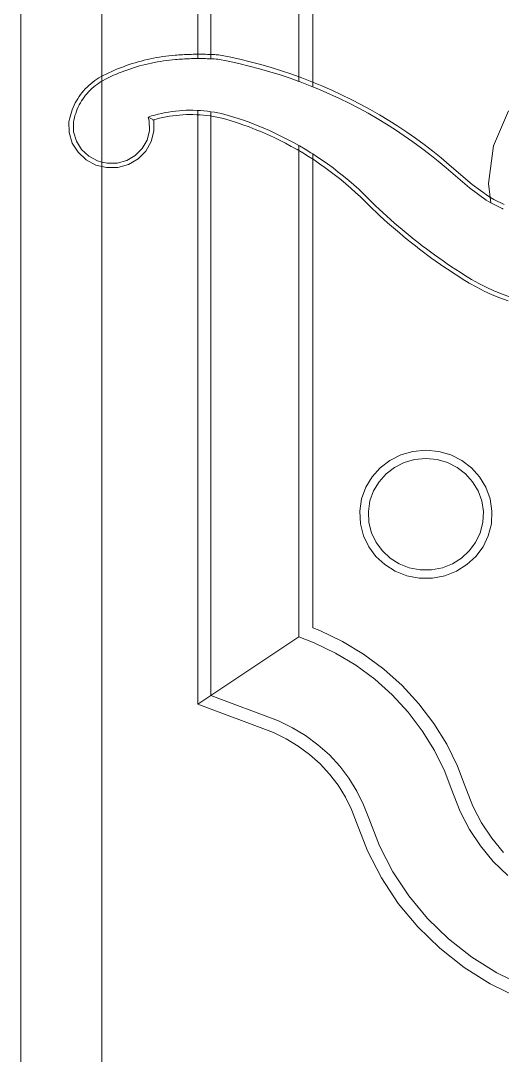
# Model space of a CAD drawing. Header units: inches. Extents: x -5096374 to -5070857, y -3259973 to -3243900.
# Drawn here: x -5078741.427 to -5078739.932, y -3259126.366 to -3259123.152 of the extents above; entities that cross this region are included whole.
import ezdxf

# ---------------------------------------------------------------- set-up
doc = ezdxf.new("R2010")
doc.units = ezdxf.units.IN
doc.header["$LTSCALE"] = 2
doc.header["$MEASUREMENT"] = 0
doc.layers.add('window', color=4, linetype='CONTINUOUS', lineweight=13)

msp = doc.modelspace()

# ---------------------------------------------------------------- linework, layer by layer
at = {"layer": 'window'}
for p, q in [((-5078741.1751, -3259083.525), (-5078741.1751, -3259156.1632)), ((-5078741.4271, -3259155.9112), (-5078741.4271, -3259083.7694)), ((-5078740.8774, -3259123.2694), (-5078740.8774, -3259117.0535)), ((-5078740.8365, -3259123.2566), (-5078740.837, -3259117.0804)), ((-5078740.5636, -3259123.3403), (-5078740.5636, -3259117.2622)), ((-5078740.5206, -3259117.2908), (-5078740.5206, -3259123.357)), ((-5078741.0529, -3259123.2769), (-5078741.0622, -3259123.2794)), ((-5078741.0434, -3259123.2745), (-5078741.0529, -3259123.2769)), ((-5078741.034, -3259123.2722), (-5078741.0434, -3259123.2745)), ((-5078741.0245, -3259123.2701), (-5078741.034, -3259123.2722)), ((-5078741.0149, -3259123.2681), (-5078741.0245, -3259123.2701)), ((-5078741.0053, -3259123.2663), (-5078741.0149, -3259123.2681)), ((-5078740.9957, -3259123.2647), (-5078741.0053, -3259123.2663)), ((-5078740.9861, -3259123.2632), (-5078740.9957, -3259123.2647)), ((-5078740.984, -3259123.2766), (-5078740.9934, -3259123.278)), ((-5078740.9765, -3259123.2619), (-5078740.9861, -3259123.2632)), ((-5078740.9746, -3259123.2753), (-5078740.984, -3259123.2766)), ((-5078740.9668, -3259123.2607), (-5078740.9765, -3259123.2619)), ((-5078740.9652, -3259123.2741), (-5078740.9746, -3259123.2753)), ((-5078740.9571, -3259123.2597), (-5078740.9668, -3259123.2607)), ((-5078740.9557, -3259123.2731), (-5078740.9652, -3259123.2741)), ((-5078740.9474, -3259123.2588), (-5078740.9571, -3259123.2597)), ((-5078740.9462, -3259123.2723), (-5078740.9557, -3259123.2731)), ((-5078740.9419, -3259123.2584), (-5078740.9474, -3259123.2588)), ((-5078740.9408, -3259123.2718), (-5078740.9462, -3259123.2723)), ((-5078740.9363, -3259123.258), (-5078740.9419, -3259123.2584)), ((-5078740.9353, -3259123.2715), (-5078740.9408, -3259123.2718)), ((-5078740.9308, -3259123.2576), (-5078740.9363, -3259123.258)), ((-5078740.9299, -3259123.2711), (-5078740.9353, -3259123.2715)), ((-5078740.9252, -3259123.2573), (-5078740.9308, -3259123.2576)), ((-5078740.9244, -3259123.2708), (-5078740.9299, -3259123.2711)), ((-5078740.9197, -3259123.257), (-5078740.9252, -3259123.2573)), ((-5078740.919, -3259123.2705), (-5078740.9244, -3259123.2708)), ((-5078740.9142, -3259123.2567), (-5078740.9197, -3259123.257)), ((-5078740.9135, -3259123.2702), (-5078740.919, -3259123.2705)), ((-5078740.9086, -3259123.2565), (-5078740.9142, -3259123.2567)), ((-5078740.9081, -3259123.27), (-5078740.9135, -3259123.2702)), ((-5078740.9031, -3259123.2563), (-5078740.9086, -3259123.2565)), ((-5078740.9026, -3259123.2698), (-5078740.9081, -3259123.27)), ((-5078740.8975, -3259123.2562), (-5078740.9031, -3259123.2563)), ((-5078740.8971, -3259123.2696), (-5078740.9026, -3259123.2698)), ((-5078740.892, -3259123.256), (-5078740.8975, -3259123.2562)), ((-5078740.8917, -3259123.2695), (-5078740.8971, -3259123.2696)), ((-5078740.8864, -3259123.2559), (-5078740.892, -3259123.256)), ((-5078740.8862, -3259123.2694), (-5078740.8917, -3259123.2695)), ((-5078740.8809, -3259123.2559), (-5078740.8864, -3259123.2559)), ((-5078740.8807, -3259123.2694), (-5078740.8862, -3259123.2694)), ((-5078740.8753, -3259123.2559), (-5078740.8809, -3259123.2559)), ((-5078740.8774, -3259123.2694), (-5078740.8807, -3259123.2694)), ((-5078740.8753, -3259123.2693), (-5078740.8774, -3259123.2694)), ((-5078740.8698, -3259123.2559), (-5078740.8753, -3259123.2559)), ((-5078740.8698, -3259123.2694), (-5078740.8753, -3259123.2693)), ((-5078740.8642, -3259123.2559), (-5078740.8698, -3259123.2559)), ((-5078740.8644, -3259123.2694), (-5078740.8698, -3259123.2694)), ((-5078740.8589, -3259123.2695), (-5078740.8644, -3259123.2694)), ((-5078740.8587, -3259123.256), (-5078740.8642, -3259123.2559)), ((-5078740.8534, -3259123.2696), (-5078740.8589, -3259123.2695)), ((-5078740.8531, -3259123.2561), (-5078740.8587, -3259123.256)), ((-5078740.848, -3259123.2697), (-5078740.8534, -3259123.2696)), ((-5078740.8476, -3259123.2562), (-5078740.8531, -3259123.2561)), ((-5078740.8425, -3259123.2699), (-5078740.848, -3259123.2697)), ((-5078740.842, -3259123.2564), (-5078740.8476, -3259123.2562)), ((-5078740.837, -3259123.2701), (-5078740.8425, -3259123.2699)), ((-5078740.8365, -3259123.2566), (-5078740.842, -3259123.2564)), ((-5078740.837, -3259123.2701), (-5078740.8365, -3259123.2566)), ((-5078740.8316, -3259123.2703), (-5078740.837, -3259123.2701)), ((-5078740.8309, -3259123.2569), (-5078740.8365, -3259123.2566)), ((-5078740.8261, -3259123.2706), (-5078740.8316, -3259123.2703)), ((-5078740.8254, -3259123.2571), (-5078740.8309, -3259123.2569)), ((-5078740.8207, -3259123.2709), (-5078740.8261, -3259123.2706)), ((-5078740.8198, -3259123.2575), (-5078740.8254, -3259123.2571)), ((-5078740.8152, -3259123.2713), (-5078740.8207, -3259123.2709)), ((-5078740.8134, -3259123.2579), (-5078740.8198, -3259123.2575)), ((-5078740.7826, -3259123.2776), (-5078740.8152, -3259123.2713)), ((-5078740.7797, -3259123.2644), (-5078740.8134, -3259123.2579)), ((-5078740.7468, -3259123.2716), (-5078740.7797, -3259123.2644)), ((-5078740.7142, -3259123.2795), (-5078740.7468, -3259123.2716)), ((-5078741.1444, -3259123.3092), (-5078741.1532, -3259123.3132)), ((-5078741.1355, -3259123.3053), (-5078741.1444, -3259123.3092)), ((-5078741.1265, -3259123.3015), (-5078741.1355, -3259123.3053)), ((-5078741.1175, -3259123.2979), (-5078741.1265, -3259123.3015)), ((-5078741.1084, -3259123.2945), (-5078741.1175, -3259123.2979)), ((-5078741.1035, -3259123.3071), (-5078741.1123, -3259123.3105)), ((-5078741.0993, -3259123.2912), (-5078741.1084, -3259123.2945)), ((-5078741.0946, -3259123.3039), (-5078741.1035, -3259123.3071)), ((-5078741.0901, -3259123.288), (-5078741.0993, -3259123.2912)), ((-5078741.0856, -3259123.3008), (-5078741.0946, -3259123.3039)), ((-5078741.0809, -3259123.285), (-5078741.0901, -3259123.288)), ((-5078741.0766, -3259123.2978), (-5078741.0856, -3259123.3008)), ((-5078741.0716, -3259123.2821), (-5078741.0809, -3259123.285)), ((-5078741.0675, -3259123.295), (-5078741.0766, -3259123.2978)), ((-5078741.0622, -3259123.2794), (-5078741.0716, -3259123.2821)), ((-5078741.0584, -3259123.2924), (-5078741.0675, -3259123.295)), ((-5078741.0492, -3259123.2899), (-5078741.0584, -3259123.2924)), ((-5078741.04, -3259123.2875), (-5078741.0492, -3259123.2899)), ((-5078741.0308, -3259123.2853), (-5078741.04, -3259123.2875)), ((-5078741.0215, -3259123.2833), (-5078741.0308, -3259123.2853)), ((-5078741.0122, -3259123.2814), (-5078741.0215, -3259123.2833)), ((-5078741.0028, -3259123.2796), (-5078741.0122, -3259123.2814)), ((-5078740.9934, -3259123.278), (-5078741.0028, -3259123.2796)), ((-5078740.75, -3259123.2847), (-5078740.7826, -3259123.2776)), ((-5078740.7177, -3259123.2925), (-5078740.75, -3259123.2847)), ((-5078740.6855, -3259123.301), (-5078740.7177, -3259123.2925)), ((-5078740.6817, -3259123.288), (-5078740.7142, -3259123.2795)), ((-5078740.6536, -3259123.3102), (-5078740.6855, -3259123.301)), ((-5078740.6495, -3259123.2973), (-5078740.6817, -3259123.288)), ((-5078740.6174, -3259123.3073), (-5078740.6495, -3259123.2973)), ((-5078740.5856, -3259123.318), (-5078740.6174, -3259123.3073)), ((-5078741.1973, -3259123.3379), (-5078741.2036, -3259123.3425)), ((-5078741.1909, -3259123.3334), (-5078741.1973, -3259123.3379)), ((-5078741.1843, -3259123.3293), (-5078741.1909, -3259123.3334)), ((-5078741.1775, -3259123.3253), (-5078741.1843, -3259123.3293)), ((-5078741.1769, -3259123.3407), (-5078741.1831, -3259123.3446)), ((-5078741.1707, -3259123.3217), (-5078741.1775, -3259123.3253)), ((-5078741.1751, -3259123.3396), (-5078741.1769, -3259123.3407)), ((-5078741.1706, -3259123.3371), (-5078741.1751, -3259123.3396)), ((-5078741.162, -3259123.3174), (-5078741.1707, -3259123.3217)), ((-5078741.1642, -3259123.3336), (-5078741.1706, -3259123.3371)), ((-5078741.1557, -3259123.3294), (-5078741.1642, -3259123.3336)), ((-5078741.1532, -3259123.3132), (-5078741.162, -3259123.3174)), ((-5078741.1472, -3259123.3253), (-5078741.1557, -3259123.3294)), ((-5078741.1386, -3259123.3214), (-5078741.1472, -3259123.3253)), ((-5078741.1299, -3259123.3176), (-5078741.1386, -3259123.3214)), ((-5078741.1211, -3259123.314), (-5078741.1299, -3259123.3176)), ((-5078741.1123, -3259123.3105), (-5078741.1211, -3259123.314)), ((-5078740.6218, -3259123.3201), (-5078740.6536, -3259123.3102)), ((-5078740.5903, -3259123.3307), (-5078740.6218, -3259123.3201)), ((-5078740.5636, -3259123.3403), (-5078740.5903, -3259123.3307)), ((-5078740.5541, -3259123.3293), (-5078740.5856, -3259123.318)), ((-5078740.5591, -3259123.3419), (-5078740.5636, -3259123.3403)), ((-5078740.5228, -3259123.3414), (-5078740.5541, -3259123.3293)), ((-5078741.2317, -3259123.3692), (-5078741.2367, -3259123.3751)), ((-5078741.2265, -3259123.3634), (-5078741.2317, -3259123.3692)), ((-5078741.2211, -3259123.3579), (-5078741.2265, -3259123.3634)), ((-5078741.2154, -3259123.3526), (-5078741.2211, -3259123.3579)), ((-5078741.2162, -3259123.3725), (-5078741.2211, -3259123.3779)), ((-5078741.2112, -3259123.3674), (-5078741.2162, -3259123.3725)), ((-5078741.2096, -3259123.3474), (-5078741.2154, -3259123.3526)), ((-5078741.2059, -3259123.3624), (-5078741.2112, -3259123.3674)), ((-5078741.2036, -3259123.3425), (-5078741.2096, -3259123.3474)), ((-5078741.2005, -3259123.3576), (-5078741.2059, -3259123.3624)), ((-5078741.1948, -3259123.3531), (-5078741.2005, -3259123.3576)), ((-5078741.189, -3259123.3487), (-5078741.1948, -3259123.3531)), ((-5078741.1831, -3259123.3446), (-5078741.189, -3259123.3487)), ((-5078740.5281, -3259123.3539), (-5078740.5591, -3259123.3419)), ((-5078740.5206, -3259123.357), (-5078740.5281, -3259123.3539)), ((-5078740.4919, -3259123.3541), (-5078740.5228, -3259123.3414)), ((-5078740.4974, -3259123.3665), (-5078740.5206, -3259123.357)), ((-5078740.467, -3259123.3798), (-5078740.4974, -3259123.3665)), ((-5078740.4612, -3259123.3675), (-5078740.4919, -3259123.3541)), ((-5078740.4308, -3259123.3816), (-5078740.4612, -3259123.3675)), ((-5078741.254, -3259123.4006), (-5078741.2577, -3259123.4073)), ((-5078741.2501, -3259123.394), (-5078741.254, -3259123.4006)), ((-5078741.2458, -3259123.3875), (-5078741.2501, -3259123.394)), ((-5078741.2414, -3259123.3812), (-5078741.2458, -3259123.3875)), ((-5078741.2382, -3259123.401), (-5078741.2419, -3259123.4071)), ((-5078741.2367, -3259123.3751), (-5078741.2414, -3259123.3812)), ((-5078741.2342, -3259123.395), (-5078741.2382, -3259123.401)), ((-5078741.2301, -3259123.3891), (-5078741.2342, -3259123.395)), ((-5078741.2257, -3259123.3834), (-5078741.2301, -3259123.3891)), ((-5078741.2211, -3259123.3779), (-5078741.2257, -3259123.3834)), ((-5078740.437, -3259123.3937), (-5078740.467, -3259123.3798)), ((-5078740.4072, -3259123.4083), (-5078740.437, -3259123.3937)), ((-5078740.4008, -3259123.3963), (-5078740.4308, -3259123.3816)), ((-5078740.3711, -3259123.4117), (-5078740.4008, -3259123.3963)), ((-5078741.2697, -3259123.4356), (-5078741.2719, -3259123.4429)), ((-5078741.2671, -3259123.4284), (-5078741.2697, -3259123.4356)), ((-5078741.2643, -3259123.4212), (-5078741.2671, -3259123.4284)), ((-5078741.2611, -3259123.4142), (-5078741.2643, -3259123.4212)), ((-5078741.2577, -3259123.4073), (-5078741.2611, -3259123.4142)), ((-5078741.254, -3259123.433), (-5078741.2564, -3259123.4397)), ((-5078741.2514, -3259123.4264), (-5078741.254, -3259123.433)), ((-5078741.2485, -3259123.4198), (-5078741.2514, -3259123.4264)), ((-5078741.2453, -3259123.4134), (-5078741.2485, -3259123.4198)), ((-5078741.2419, -3259123.4071), (-5078741.2453, -3259123.4134)), ((-5078740.9893, -3259123.4395), (-5078740.9786, -3259123.4373)), ((-5078740.9786, -3259123.4373), (-5078740.9678, -3259123.4354)), ((-5078740.9678, -3259123.4354), (-5078740.9569, -3259123.4337)), ((-5078740.9569, -3259123.4337), (-5078740.946, -3259123.4324)), ((-5078740.946, -3259123.4324), (-5078740.9351, -3259123.4313)), ((-5078740.9351, -3259123.4313), (-5078740.9241, -3259123.4305)), ((-5078740.9241, -3259123.4305), (-5078740.9131, -3259123.43)), ((-5078740.9131, -3259123.43), (-5078740.9022, -3259123.4298)), ((-5078740.9022, -3259123.4298), (-5078740.8912, -3259123.4298)), ((-5078740.8912, -3259123.4298), (-5078740.8802, -3259123.4302)), ((-5078740.8802, -3259123.4302), (-5078740.8774, -3259123.4303)), ((-5078740.8774, -3259123.4303), (-5078740.8692, -3259123.4308)), ((-5078740.8774, -3259125.2751), (-5078740.8774, -3259123.4303)), ((-5078740.8692, -3259123.4308), (-5078740.8583, -3259123.4317)), ((-5078740.8583, -3259123.4317), (-5078740.8474, -3259123.4329)), ((-5078740.8474, -3259123.4329), (-5078740.8365, -3259123.4343)), ((-5078740.837, -3259125.2482), (-5078740.8365, -3259123.4343)), ((-5078740.8365, -3259123.4343), (-5078740.8257, -3259123.4361)), ((-5078740.8257, -3259123.4361), (-5078740.8149, -3259123.4381)), ((-5078740.3778, -3259123.4235), (-5078740.4072, -3259123.4083)), ((-5078740.3488, -3259123.4394), (-5078740.3778, -3259123.4235)), ((-5078740.3418, -3259123.4277), (-5078740.3711, -3259123.4117)), ((-5078740.3129, -3259123.4443), (-5078740.3418, -3259123.4277)), ((-5078739.9127, -3259123.4319), (-5078739.9593, -3259123.5409)), ((-5078741.2756, -3259123.4578), (-5078741.2772, -3259123.4663)), ((-5078741.2772, -3259123.4663), (-5078741.2765, -3259123.4995)), ((-5078741.2739, -3259123.4503), (-5078741.2756, -3259123.4578)), ((-5078741.2719, -3259123.4429), (-5078741.2739, -3259123.4503)), ((-5078741.262, -3259123.4604), (-5078741.2632, -3259123.4674)), ((-5078741.2632, -3259123.4674), (-5078741.2627, -3259123.4974)), ((-5078741.2604, -3259123.4534), (-5078741.262, -3259123.4604)), ((-5078741.2585, -3259123.4465), (-5078741.2604, -3259123.4534)), ((-5078741.2564, -3259123.4397), (-5078741.2585, -3259123.4465)), ((-5078741.0316, -3259123.4509), (-5078741.0212, -3259123.4477)), ((-5078741.028, -3259123.4632), (-5078741.0316, -3259123.4509)), ((-5078741.0316, -3259123.4509), (-5078741.0164, -3259123.4588)), ((-5078741.0274, -3259123.4933), (-5078741.028, -3259123.4632)), ((-5078741.0212, -3259123.4477), (-5078741.0106, -3259123.4447)), ((-5078741.0171, -3259123.4606), (-5078741.0145, -3259123.4598)), ((-5078741.0145, -3259123.4598), (-5078741.0069, -3259123.4576)), ((-5078741.0141, -3259123.4612), (-5078741.0145, -3259123.4598)), ((-5078741.0135, -3259123.4948), (-5078741.0141, -3259123.4612)), ((-5078741.0106, -3259123.4447), (-5078741, -3259123.4419)), ((-5078741.0069, -3259123.4576), (-5078740.9966, -3259123.455)), ((-5078741, -3259123.4419), (-5078740.9893, -3259123.4395)), ((-5078740.9966, -3259123.455), (-5078740.9863, -3259123.4526)), ((-5078740.9863, -3259123.4526), (-5078740.9759, -3259123.4505)), ((-5078740.9759, -3259123.4505), (-5078740.9654, -3259123.4487)), ((-5078740.9654, -3259123.4487), (-5078740.955, -3259123.4471)), ((-5078740.955, -3259123.4471), (-5078740.9444, -3259123.4458)), ((-5078740.9444, -3259123.4458), (-5078740.9339, -3259123.4448)), ((-5078740.9339, -3259123.4448), (-5078740.9233, -3259123.444)), ((-5078740.9233, -3259123.444), (-5078740.9127, -3259123.4435)), ((-5078740.9127, -3259123.4435), (-5078740.9021, -3259123.4433)), ((-5078740.9021, -3259123.4433), (-5078740.8914, -3259123.4433)), ((-5078740.8914, -3259123.4433), (-5078740.8808, -3259123.4437)), ((-5078740.8808, -3259123.4437), (-5078740.8702, -3259123.4443)), ((-5078740.8702, -3259123.4443), (-5078740.8596, -3259123.4451)), ((-5078740.8596, -3259123.4451), (-5078740.8491, -3259123.4463)), ((-5078740.8491, -3259123.4463), (-5078740.8386, -3259123.4477)), ((-5078740.8386, -3259123.4477), (-5078740.8281, -3259123.4494)), ((-5078740.8281, -3259123.4494), (-5078740.8177, -3259123.4513)), ((-5078740.8177, -3259123.4513), (-5078740.8073, -3259123.4535)), ((-5078740.8149, -3259123.4381), (-5078740.8041, -3259123.4404)), ((-5078740.8073, -3259123.4535), (-5078740.797, -3259123.456)), ((-5078740.8041, -3259123.4404), (-5078740.7935, -3259123.4429)), ((-5078740.797, -3259123.456), (-5078740.7868, -3259123.4587)), ((-5078740.7935, -3259123.4429), (-5078740.7829, -3259123.4458)), ((-5078740.7868, -3259123.4587), (-5078740.7766, -3259123.4618)), ((-5078740.7829, -3259123.4458), (-5078740.7724, -3259123.4489)), ((-5078740.7766, -3259123.4618), (-5078740.7569, -3259123.4681)), ((-5078740.7724, -3259123.4489), (-5078740.7524, -3259123.4553)), ((-5078740.7569, -3259123.4681), (-5078740.7374, -3259123.4748)), ((-5078740.7524, -3259123.4553), (-5078740.7326, -3259123.4621)), ((-5078740.7326, -3259123.4621), (-5078740.7129, -3259123.4693)), ((-5078740.7129, -3259123.4693), (-5078740.6934, -3259123.4769)), ((-5078740.3201, -3259123.4558), (-5078740.3488, -3259123.4394)), ((-5078740.2918, -3259123.473), (-5078740.3201, -3259123.4558)), ((-5078740.2843, -3259123.4616), (-5078740.3129, -3259123.4443)), ((-5078740.2562, -3259123.4795), (-5078740.2843, -3259123.4616)), ((-5078741.2765, -3259123.4995), (-5078741.267, -3259123.5318)), ((-5078741.2627, -3259123.4974), (-5078741.2541, -3259123.5263)), ((-5078741.0349, -3259123.5224), (-5078741.0274, -3259123.4933)), ((-5078741.0218, -3259123.5274), (-5078741.0135, -3259123.4948)), ((-5078740.7374, -3259123.4748), (-5078740.718, -3259123.4819)), ((-5078740.718, -3259123.4819), (-5078740.6987, -3259123.4893)), ((-5078740.6987, -3259123.4893), (-5078740.6796, -3259123.4972)), ((-5078740.6934, -3259123.4769), (-5078740.6741, -3259123.4848)), ((-5078740.6796, -3259123.4972), (-5078740.6607, -3259123.5054)), ((-5078740.6741, -3259123.4848), (-5078740.6549, -3259123.4932)), ((-5078740.6549, -3259123.4932), (-5078740.6359, -3259123.5019)), ((-5078740.6359, -3259123.5019), (-5078740.6171, -3259123.511)), ((-5078740.2639, -3259123.4907), (-5078740.2918, -3259123.473)), ((-5078740.2365, -3259123.509), (-5078740.2639, -3259123.4907)), ((-5078740.2285, -3259123.498), (-5078740.2562, -3259123.4795)), ((-5078740.2012, -3259123.5171), (-5078740.2285, -3259123.498)), ((-5078741.267, -3259123.5318), (-5078741.2491, -3259123.5605)), ((-5078741.2541, -3259123.5263), (-5078741.2381, -3259123.5521)), ((-5078741.0499, -3259123.5487), (-5078741.0349, -3259123.5224)), ((-5078741.0386, -3259123.5568), (-5078741.0218, -3259123.5274)), ((-5078740.6607, -3259123.5054), (-5078740.642, -3259123.514)), ((-5078740.642, -3259123.514), (-5078740.6234, -3259123.523)), ((-5078740.6234, -3259123.523), (-5078740.6051, -3259123.5324)), ((-5078740.6171, -3259123.511), (-5078740.5985, -3259123.5205)), ((-5078740.6051, -3259123.5324), (-5078740.5869, -3259123.5421)), ((-5078740.5985, -3259123.5205), (-5078740.5801, -3259123.5303)), ((-5078740.5801, -3259123.5303), (-5078740.5636, -3259123.5396)), ((-5078740.2094, -3259123.5279), (-5078740.2365, -3259123.509)), ((-5078740.1829, -3259123.5474), (-5078740.2094, -3259123.5279)), ((-5078740.1743, -3259123.5368), (-5078740.2012, -3259123.5171)), ((-5078741.2491, -3259123.5605), (-5078741.2242, -3259123.5839)), ((-5078741.2381, -3259123.5521), (-5078741.2158, -3259123.5729)), ((-5078741.0714, -3259123.5704), (-5078741.0499, -3259123.5487)), ((-5078741.0626, -3259123.581), (-5078741.0386, -3259123.5568)), ((-5078740.5869, -3259123.5421), (-5078740.569, -3259123.5521)), ((-5078740.569, -3259123.5521), (-5078740.5512, -3259123.5626)), ((-5078740.5636, -3259123.5396), (-5078740.5619, -3259123.5405)), ((-5078740.5636, -3259125.0664), (-5078740.5636, -3259123.5396)), ((-5078740.5619, -3259123.5405), (-5078740.5439, -3259123.5511)), ((-5078740.5512, -3259123.5626), (-5078740.5337, -3259123.5733)), ((-5078740.5439, -3259123.5511), (-5078740.5261, -3259123.562)), ((-5078740.5261, -3259123.562), (-5078740.5206, -3259123.5656)), ((-5078740.5206, -3259123.5656), (-5078740.5086, -3259123.5733)), ((-5078740.5206, -3259123.5656), (-5078740.5206, -3259125.0378)), ((-5078740.1567, -3259123.5675), (-5078740.1829, -3259123.5474)), ((-5078740.148, -3259123.557), (-5078740.1743, -3259123.5368)), ((-5078740.1221, -3259123.5779), (-5078740.148, -3259123.557)), ((-5078739.9593, -3259123.5409), (-5078739.9751, -3259123.6578)), ((-5078741.2242, -3259123.5839), (-5078741.1938, -3259123.6001)), ((-5078741.2158, -3259123.5729), (-5078741.1887, -3259123.5875)), ((-5078741.1887, -3259123.5875), (-5078741.1751, -3259123.5908)), ((-5078741.1751, -3259123.5908), (-5078741.1587, -3259123.5947)), ((-5078741.1587, -3259123.5947), (-5078741.1277, -3259123.5942)), ((-5078741.1277, -3259123.5942), (-5078741.0979, -3259123.5859)), ((-5078741.1256, -3259123.6076), (-5078741.0923, -3259123.5983)), ((-5078741.0979, -3259123.5859), (-5078741.0714, -3259123.5704)), ((-5078741.0923, -3259123.5983), (-5078741.0626, -3259123.581)), ((-5078740.5337, -3259123.5733), (-5078740.5164, -3259123.5844)), ((-5078740.5164, -3259123.5844), (-5078740.4994, -3259123.5959)), ((-5078740.5086, -3259123.5733), (-5078740.4914, -3259123.5849)), ((-5078740.4994, -3259123.5959), (-5078740.4826, -3259123.6077)), ((-5078740.4914, -3259123.5849), (-5078740.4743, -3259123.5968)), ((-5078740.4743, -3259123.5968), (-5078740.4575, -3259123.6091)), ((-5078740.1311, -3259123.5881), (-5078740.1567, -3259123.5675)), ((-5078740.1059, -3259123.6093), (-5078740.1311, -3259123.5881)), ((-5078740.0967, -3259123.5992), (-5078740.1221, -3259123.5779)), ((-5078741.1938, -3259123.6001), (-5078741.1602, -3259123.6082)), ((-5078741.1602, -3259123.6082), (-5078741.1256, -3259123.6076)), ((-5078740.4826, -3259123.6077), (-5078740.466, -3259123.6198)), ((-5078740.466, -3259123.6198), (-5078740.4498, -3259123.6323)), ((-5078740.4575, -3259123.6091), (-5078740.441, -3259123.6218)), ((-5078740.441, -3259123.6218), (-5078740.4248, -3259123.6347)), ((-5078740.0338, -3259123.6714), (-5078740.1059, -3259123.6093)), ((-5078740.025, -3259123.661), (-5078740.0967, -3259123.5992)), ((-5078740.4498, -3259123.6323), (-5078740.4337, -3259123.645)), ((-5078740.4337, -3259123.645), (-5078740.418, -3259123.6581)), ((-5078740.4248, -3259123.6347), (-5078740.4088, -3259123.648)), ((-5078740.418, -3259123.6581), (-5078740.4025, -3259123.6715)), ((-5078740.4088, -3259123.648), (-5078740.3932, -3259123.6615)), ((-5078740.3932, -3259123.6615), (-5078740.3778, -3259123.6754)), ((-5078739.9737, -3259123.6982), (-5078740.025, -3259123.661)), ((-5078739.9751, -3259123.6578), (-5078739.967, -3259123.7178)), ((-5078740.4025, -3259123.6715), (-5078740.3873, -3259123.6852)), ((-5078740.3873, -3259123.6852), (-5078740.3724, -3259123.6992)), ((-5078740.3778, -3259123.6754), (-5078740.3627, -3259123.6896)), ((-5078740.3627, -3259123.6896), (-5078740.3479, -3259123.7041)), ((-5078739.9815, -3259123.7094), (-5078740.0338, -3259123.6714)), ((-5078740.3724, -3259123.6992), (-5078740.3578, -3259123.7136)), ((-5078740.3578, -3259123.7136), (-5078740.3465, -3259123.7248)), ((-5078740.3479, -3259123.7041), (-5078740.3366, -3259123.7153)), ((-5078740.3465, -3259123.7248), (-5078740.335, -3259123.7359)), ((-5078740.3366, -3259123.7153), (-5078740.3252, -3259123.7264)), ((-5078740.3252, -3259123.7264), (-5078740.3137, -3259123.7373)), ((-5078739.967, -3259123.7178), (-5078739.9815, -3259123.7094)), ((-5078739.9585, -3259123.707), (-5078739.9737, -3259123.6982)), ((-5078739.9653, -3259123.7188), (-5078739.967, -3259123.7178)), ((-5078739.9323, -3259123.7351), (-5078739.9653, -3259123.7188)), ((-5078739.9262, -3259123.723), (-5078739.9585, -3259123.707)), ((-5078740.335, -3259123.7359), (-5078740.3234, -3259123.747)), ((-5078740.3234, -3259123.747), (-5078740.3117, -3259123.758)), ((-5078740.3137, -3259123.7373), (-5078740.302, -3259123.7482)), ((-5078740.3117, -3259123.758), (-5078740.2998, -3259123.7688)), ((-5078740.302, -3259123.7482), (-5078740.2903, -3259123.759)), ((-5078740.2903, -3259123.759), (-5078740.2785, -3259123.7696)), ((-5078739.9287, -3259123.7368), (-5078739.9323, -3259123.7351)), ((-5078740.2998, -3259123.7688), (-5078740.2879, -3259123.7796)), ((-5078740.2879, -3259123.7796), (-5078740.2759, -3259123.7902)), ((-5078740.2785, -3259123.7696), (-5078740.2666, -3259123.7802)), ((-5078740.2759, -3259123.7902), (-5078740.2638, -3259123.8007)), ((-5078740.2666, -3259123.7802), (-5078740.2545, -3259123.7906)), ((-5078740.2545, -3259123.7906), (-5078740.2424, -3259123.8009)), ((-5078740.2638, -3259123.8007), (-5078740.2515, -3259123.8111)), ((-5078740.2515, -3259123.8111), (-5078740.2392, -3259123.8214)), ((-5078740.2424, -3259123.8009), (-5078740.2302, -3259123.8111)), ((-5078740.2392, -3259123.8214), (-5078740.2268, -3259123.8316)), ((-5078740.2302, -3259123.8111), (-5078740.2178, -3259123.8212)), ((-5078740.2178, -3259123.8212), (-5078740.2054, -3259123.8312)), ((-5078740.2268, -3259123.8316), (-5078740.2142, -3259123.8417)), ((-5078740.2142, -3259123.8417), (-5078740.2016, -3259123.8516)), ((-5078740.2054, -3259123.8312), (-5078740.1929, -3259123.8411)), ((-5078740.2016, -3259123.8516), (-5078740.1889, -3259123.8615)), ((-5078740.1929, -3259123.8411), (-5078740.1803, -3259123.8509)), ((-5078740.1803, -3259123.8509), (-5078740.1676, -3259123.8605)), ((-5078740.1889, -3259123.8615), (-5078740.1761, -3259123.8712)), ((-5078740.1761, -3259123.8712), (-5078740.1632, -3259123.8808)), ((-5078740.1676, -3259123.8605), (-5078740.1548, -3259123.87)), ((-5078740.1632, -3259123.8808), (-5078740.1502, -3259123.8903)), ((-5078740.1548, -3259123.87), (-5078740.1419, -3259123.8795)), ((-5078740.1419, -3259123.8795), (-5078740.1289, -3259123.8887)), ((-5078740.1502, -3259123.8903), (-5078740.1371, -3259123.8996)), ((-5078740.1371, -3259123.8996), (-5078740.1239, -3259123.9089)), ((-5078740.1289, -3259123.8887), (-5078740.1158, -3259123.8979)), ((-5078740.1239, -3259123.9089), (-5078740.1106, -3259123.918)), ((-5078740.1158, -3259123.8979), (-5078740.1026, -3259123.907)), ((-5078740.1106, -3259123.918), (-5078740.0972, -3259123.927)), ((-5078740.1026, -3259123.907), (-5078740.0894, -3259123.9159)), ((-5078740.0894, -3259123.9159), (-5078740.076, -3259123.9247)), ((-5078740.0972, -3259123.927), (-5078740.0838, -3259123.9359)), ((-5078740.0838, -3259123.9359), (-5078740.0703, -3259123.9447)), ((-5078740.076, -3259123.9247), (-5078740.0626, -3259123.9334)), ((-5078740.0703, -3259123.9447), (-5078740.0566, -3259123.9533)), ((-5078740.0626, -3259123.9334), (-5078740.0491, -3259123.942)), ((-5078740.0491, -3259123.942), (-5078740.0271, -3259123.9555)), ((-5078740.0566, -3259123.9533), (-5078740.0343, -3259123.9671)), ((-5078740.0343, -3259123.9671), (-5078740.0113, -3259123.98)), ((-5078740.0271, -3259123.9555), (-5078740.0046, -3259123.9682)), ((-5078740.0113, -3259123.98), (-5078739.9877, -3259123.992)), ((-5078740.0046, -3259123.9682), (-5078739.9815, -3259123.9799)), ((-5078739.9815, -3259123.9799), (-5078739.958, -3259123.9906)), ((-5078739.9877, -3259123.992), (-5078739.9636, -3259124.003)), ((-5078739.9636, -3259124.003), (-5078739.9391, -3259124.013)), ((-5078739.958, -3259123.9906), (-5078739.934, -3259124.0004)), ((-5078739.9391, -3259124.013), (-5078739.9142, -3259124.022)), ((-5078739.934, -3259124.0004), (-5078739.9096, -3259124.0092)), ((-5078740.2095, -3259124.4896), (-5078740.247, -3259124.5006)), ((-5078740.1693, -3259124.4858), (-5078740.2095, -3259124.4896)), ((-5078740.1693, -3259124.4858), (-5078740.129, -3259124.4896)), ((-5078740.0915, -3259124.5006), (-5078740.129, -3259124.4896)), ((-5078740.2812, -3259124.518), (-5078740.3112, -3259124.541)), ((-5078740.2812, -3259124.518), (-5078740.247, -3259124.5006)), ((-5078740.2369, -3259124.5245), (-5078740.2666, -3259124.5396)), ((-5078740.2042, -3259124.515), (-5078740.2369, -3259124.5245)), ((-5078740.1692, -3259124.5117), (-5078740.2042, -3259124.515)), ((-5078740.1343, -3259124.515), (-5078740.1692, -3259124.5117)), ((-5078740.1016, -3259124.5245), (-5078740.1343, -3259124.515)), ((-5078740.0719, -3259124.5396), (-5078740.1016, -3259124.5245)), ((-5078740.0573, -3259124.518), (-5078740.0915, -3259124.5006)), ((-5078740.0273, -3259124.541), (-5078740.0573, -3259124.518)), ((-5078740.3112, -3259124.541), (-5078740.3362, -3259124.569)), ((-5078740.2927, -3259124.5597), (-5078740.3145, -3259124.584)), ((-5078740.2666, -3259124.5396), (-5078740.2927, -3259124.5597)), ((-5078740.0458, -3259124.5597), (-5078740.0719, -3259124.5396)), ((-5078740.0239, -3259124.584), (-5078740.0458, -3259124.5597)), ((-5078740.0022, -3259124.569), (-5078740.0273, -3259124.541)), ((-5078740.3362, -3259124.569), (-5078740.3557, -3259124.6012)), ((-5078740.3145, -3259124.584), (-5078740.3314, -3259124.612)), ((-5078740.007, -3259124.612), (-5078740.0239, -3259124.584)), ((-5078739.9828, -3259124.6012), (-5078740.0022, -3259124.569)), ((-5078740.3687, -3259124.6368), (-5078740.3557, -3259124.6012)), ((-5078740.3314, -3259124.612), (-5078740.3427, -3259124.6431)), ((-5078739.9957, -3259124.6431), (-5078740.007, -3259124.612)), ((-5078739.9698, -3259124.6368), (-5078739.9828, -3259124.6012)), ((-5078740.3687, -3259124.6368), (-5078740.3745, -3259124.6753)), ((-5078740.3427, -3259124.6431), (-5078740.3478, -3259124.6765)), ((-5078739.9906, -3259124.6765), (-5078739.9957, -3259124.6431)), ((-5078739.964, -3259124.6753), (-5078739.9698, -3259124.6368)), ((-5078740.3745, -3259124.6753), (-5078740.3725, -3259124.7147)), ((-5078740.3478, -3259124.6765), (-5078740.3461, -3259124.7108)), ((-5078739.9924, -3259124.7108), (-5078739.9906, -3259124.6765)), ((-5078739.9659, -3259124.7147), (-5078739.964, -3259124.6753)), ((-5078740.363, -3259124.7518), (-5078740.3725, -3259124.7147)), ((-5078740.3461, -3259124.7108), (-5078740.3378, -3259124.7431)), ((-5078740.0006, -3259124.7431), (-5078739.9924, -3259124.7108)), ((-5078739.9755, -3259124.7518), (-5078739.9659, -3259124.7147)), ((-5078740.363, -3259124.7518), (-5078740.3467, -3259124.7859)), ((-5078740.3378, -3259124.7431), (-5078740.3236, -3259124.7727)), ((-5078740.0148, -3259124.7727), (-5078740.0006, -3259124.7431)), ((-5078739.9918, -3259124.7859), (-5078739.9755, -3259124.7518)), ((-5078740.3467, -3259124.7859), (-5078740.3244, -3259124.816)), ((-5078740.3236, -3259124.7727), (-5078740.3042, -3259124.799)), ((-5078740.0343, -3259124.799), (-5078740.0148, -3259124.7727)), ((-5078740.0141, -3259124.816), (-5078739.9918, -3259124.7859)), ((-5078740.3244, -3259124.816), (-5078740.2967, -3259124.8416)), ((-5078740.3042, -3259124.799), (-5078740.2802, -3259124.8212)), ((-5078740.0583, -3259124.8212), (-5078740.0343, -3259124.799)), ((-5078740.0418, -3259124.8416), (-5078740.0141, -3259124.816)), ((-5078740.2967, -3259124.8416), (-5078740.2646, -3259124.8619)), ((-5078740.2802, -3259124.8212), (-5078740.2522, -3259124.8389)), ((-5078740.2522, -3259124.8389), (-5078740.2209, -3259124.8513)), ((-5078740.2209, -3259124.8513), (-5078740.187, -3259124.8578)), ((-5078740.1515, -3259124.8578), (-5078740.1176, -3259124.8513)), ((-5078740.1176, -3259124.8513), (-5078740.0863, -3259124.8389)), ((-5078740.0863, -3259124.8389), (-5078740.0583, -3259124.8212)), ((-5078740.0739, -3259124.8619), (-5078740.0418, -3259124.8416)), ((-5078740.2646, -3259124.8619), (-5078740.2286, -3259124.8762)), ((-5078740.2286, -3259124.8762), (-5078740.1896, -3259124.8836)), ((-5078740.1896, -3259124.8836), (-5078740.1489, -3259124.8836)), ((-5078740.187, -3259124.8578), (-5078740.1515, -3259124.8578)), ((-5078740.1489, -3259124.8836), (-5078740.1099, -3259124.8762)), ((-5078740.1099, -3259124.8762), (-5078740.0739, -3259124.8619)), ((-5078740.5206, -3259125.0378), (-5078740.4983, -3259125.0461)), ((-5078740.8774, -3259125.2751), (-5078740.5636, -3259125.0664)), ((-5078740.5157, -3259125.0843), (-5078740.5636, -3259125.0664)), ((-5078740.4983, -3259125.0461), (-5078740.4285, -3259125.08)), ((-5078740.4495, -3259125.1164), (-5078740.5157, -3259125.0843)), ((-5078740.4285, -3259125.08), (-5078740.3623, -3259125.12)), ((-5078740.3867, -3259125.1544), (-5078740.4495, -3259125.1164)), ((-5078740.3623, -3259125.12), (-5078740.3002, -3259125.1659)), ((-5078740.3279, -3259125.1979), (-5078740.3867, -3259125.1544)), ((-5078740.3002, -3259125.1659), (-5078740.243, -3259125.2173)), ((-5078740.2736, -3259125.2466), (-5078740.3279, -3259125.1979)), ((-5078740.243, -3259125.2173), (-5078740.1909, -3259125.2737)), ((-5078740.6263, -3259125.3272), (-5078740.837, -3259125.2482)), ((-5078740.2243, -3259125.3001), (-5078740.2736, -3259125.2466)), ((-5078740.6426, -3259125.3631), (-5078740.8774, -3259125.2751)), ((-5078740.1804, -3259125.3578), (-5078740.2243, -3259125.3001)), ((-5078740.1909, -3259125.2737), (-5078740.1446, -3259125.3347)), ((-5078740.5832, -3259125.3481), (-5078740.6263, -3259125.3272)), ((-5078740.603, -3259125.3823), (-5078740.6426, -3259125.3631)), ((-5078740.5424, -3259125.3728), (-5078740.5832, -3259125.3481)), ((-5078740.1423, -3259125.4193), (-5078740.1804, -3259125.3578)), ((-5078740.1446, -3259125.3347), (-5078740.1044, -3259125.3995)), ((-5078740.5654, -3259125.4051), (-5078740.603, -3259125.3823)), ((-5078740.5041, -3259125.4011), (-5078740.5424, -3259125.3728)), ((-5078740.5301, -3259125.4312), (-5078740.5654, -3259125.4051)), ((-5078740.4688, -3259125.4328), (-5078740.5041, -3259125.4011)), ((-5078740.1103, -3259125.484), (-5078740.1423, -3259125.4193)), ((-5078740.1044, -3259125.3995), (-5078740.0707, -3259125.4678)), ((-5078740.4976, -3259125.4604), (-5078740.5301, -3259125.4312)), ((-5078740.468, -3259125.4924), (-5078740.4976, -3259125.4604)), ((-5078740.4366, -3259125.4676), (-5078740.4688, -3259125.4328)), ((-5078740.4417, -3259125.527), (-5078740.468, -3259125.4924)), ((-5078740.4081, -3259125.5052), (-5078740.4366, -3259125.4676)), ((-5078740.0902, -3259125.537), (-5078740.1103, -3259125.484)), ((-5078740.0707, -3259125.4678), (-5078740.0499, -3259125.5225)), ((-5078740.4189, -3259125.5639), (-5078740.4417, -3259125.527)), ((-5078740.3833, -3259125.5452), (-5078740.4081, -3259125.5052)), ((-5078740.0499, -3259125.5225), (-5078740.023, -3259125.5923)), ((-5078740.3625, -3259125.5874), (-5078740.3833, -3259125.5452)), ((-5078740.0625, -3259125.609), (-5078740.0902, -3259125.537)), ((-5078740.3997, -3259125.6026), (-5078740.4189, -3259125.5639)), ((-5078740.3465, -3259125.6293), (-5078740.3625, -3259125.5874)), ((-5078740.3844, -3259125.643), (-5078740.3997, -3259125.6026)), ((-5078740.034, -3259125.664), (-5078740.0625, -3259125.609)), ((-5078740.023, -3259125.5923), (-5078739.9966, -3259125.6433)), ((-5078740.3505, -3259125.7309), (-5078740.3844, -3259125.643)), ((-5078740.3134, -3259125.7152), (-5078740.3465, -3259125.6293)), ((-5078739.9966, -3259125.6433), (-5078739.9648, -3259125.6913)), ((-5078739.9997, -3259125.7157), (-5078740.034, -3259125.664)), ((-5078740.2719, -3259125.7955), (-5078740.3134, -3259125.7152)), ((-5078739.96, -3259125.7636), (-5078739.9997, -3259125.7157)), ((-5078739.9648, -3259125.6913), (-5078739.9279, -3259125.7358)), ((-5078740.3071, -3259125.8149), (-5078740.3505, -3259125.7309)), ((-5078739.9152, -3259125.8072), (-5078739.96, -3259125.7636)), ((-5078740.2547, -3259125.8939), (-5078740.3071, -3259125.8149)), ((-5078740.2219, -3259125.871), (-5078740.2719, -3259125.7955)), ((-5078740.1639, -3259125.9409), (-5078740.2219, -3259125.871)), ((-5078740.194, -3259125.9671), (-5078740.2547, -3259125.8939)), ((-5078740.0985, -3259126.0045), (-5078740.1639, -3259125.9409)), ((-5078740.1256, -3259126.0336), (-5078740.194, -3259125.9671)), ((-5078740.0266, -3259126.0609), (-5078740.0985, -3259126.0045)), ((-5078740.0504, -3259126.0927), (-5078740.1256, -3259126.0336)), ((-5078739.9489, -3259126.1097), (-5078740.0266, -3259126.0609)), ((-5078739.9691, -3259126.1437), (-5078740.0504, -3259126.0927)), ((-5078739.8663, -3259126.1501), (-5078739.9489, -3259126.1097)), ((-5078739.8826, -3259126.1861), (-5078739.9691, -3259126.1437))]:
    msp.add_line(p, q, dxfattribs=at)

doc.saveas('drawing.dxf')
